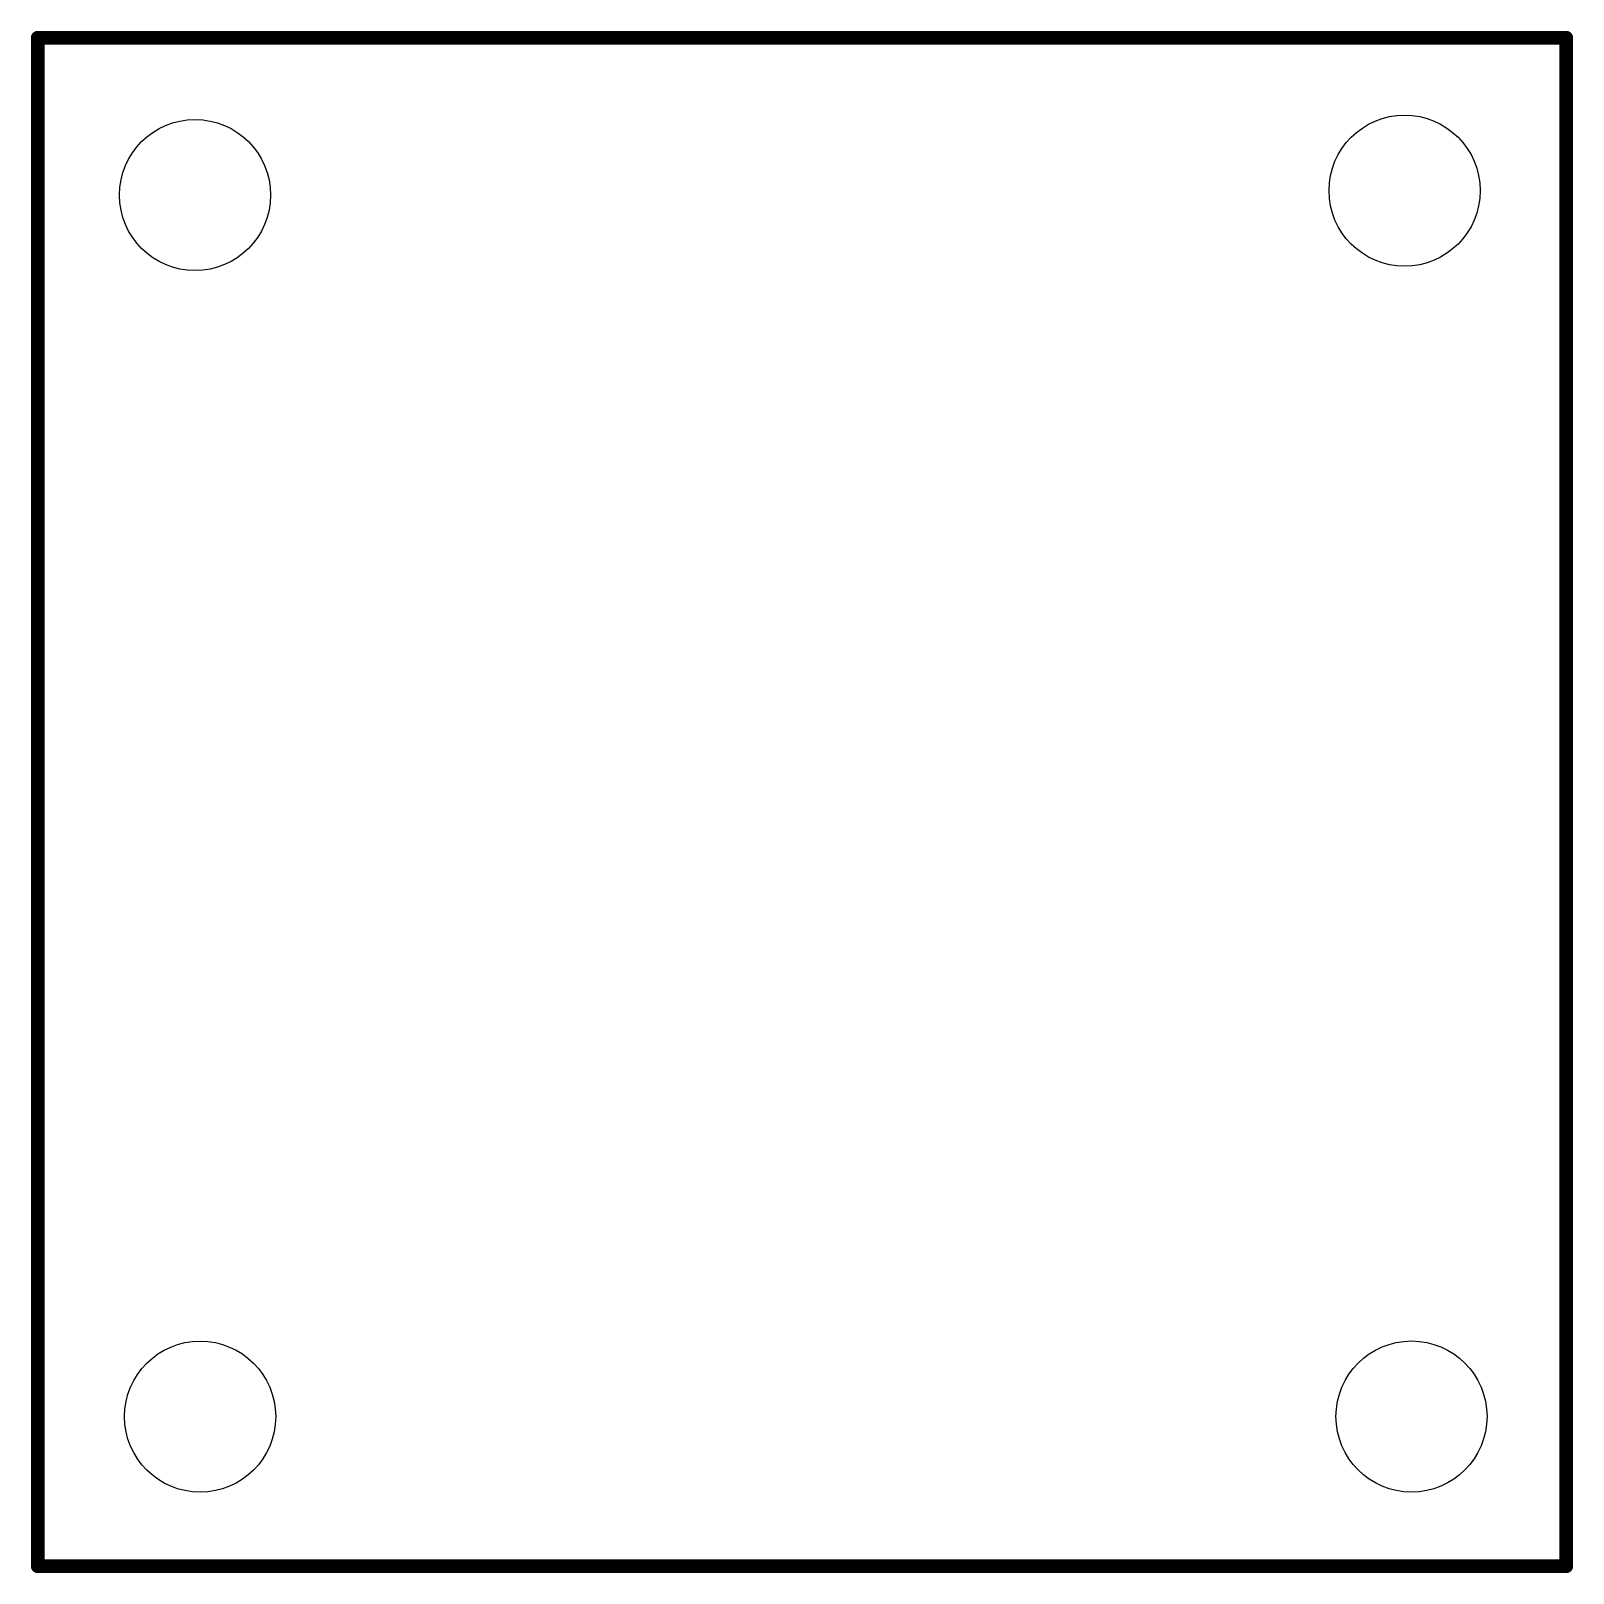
# Model space of a CAD drawing. Extents: x -0.2 to 44.7, y -0.2 to 44.7.
import ezdxf

# ---------------------------------------------------------------- set-up
doc = ezdxf.new("R2010")
doc.units = 0
doc.layers.add('20', color=7, linetype='CONTINUOUS')

msp = doc.modelspace()

# ---------------------------------------------------------------- linework, layer by layer
at = {"layer": '20', "const_width": 0.4064}
for points in [[(44.45, 44.45), (0, 44.45)], [(0, 44.45), (0, 0)], [(44.45, 0), (44.45, 44.45)], [(0, 0), (44.45, 0)]]:
    msp.add_lwpolyline(points, dxfattribs=at)
at = {"layer": '20', "const_width": 0.2032}
for points in [[(0, 44.5516, 1), (0, 44.3484)], [(0.1016, 44.45, 1), (-0.1016, 44.45)], [(44.5516, 44.45, 1), (44.3484, 44.45)], [(44.45, 44.3484, 1), (44.45, 44.5516)], [(0, 0.1016, 1), (0, -0.1016)], [(-0.1016, 0, 1), (0.1016, 0)], [(44.3484, 0, 1), (44.5516, 0)], [(44.45, -0.1016, 1), (44.45, 0.1016)]]:
    msp.add_lwpolyline(points, format="xyb", dxfattribs=at)
at = {"layer": '20'}
for centre in [(39.751, 40.005), (4.572, 39.878), (4.7201, 4.3489), (39.9519, 4.3519)]:
    msp.add_circle(centre, 2.1971, dxfattribs=at)

doc.saveas('drawing.dxf')
